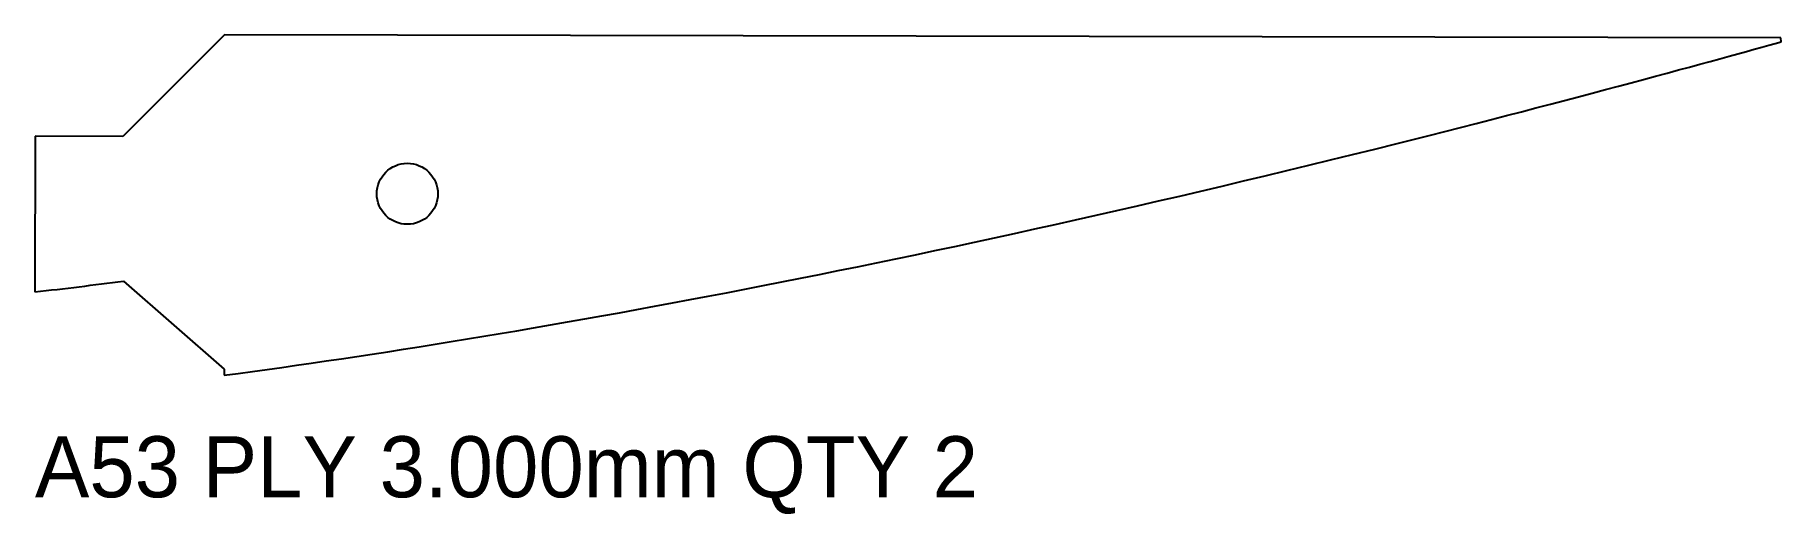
# Model space of a CAD drawing. Header units: millimetres. Extents: x 0 to 85.9, y -6.8 to 16.7.
import ezdxf

# ---------------------------------------------------------------- set-up
doc = ezdxf.new("R2010")
doc.units = ezdxf.units.MM
doc.layers.add('CUT', color=1, linetype='Continuous')
doc.layers.add('LABELS_NONCUT', color=3, linetype='Continuous')

msp = doc.modelspace()

# ---------------------------------------------------------------- linework, layer by layer
at = {"layer": 'CUT'}
for p, q in [((9.321, 16.726, 0), (4.316, 11.735, 0)), ((85.858, 16.583, 0), (9.321, 16.726, 0)), ((85.865, 16.382, 0), (85.858, 16.583, 0)), ((0.006, 11.743, 0), (0, 4.095, 0)), ((4.316, 11.735, 0), (0.006, 11.743, 0)), ((4.354, 4.624, 0), (9.304, 0.295, 0)), ((9.304, 0.295, 0), (9.304, 0, 0))]:
    msp.add_line(p, q, dxfattribs=at)
msp.add_circle((18.313, 8.917, 0), 1.5, dxfattribs=at)
msp.add_arc((-39.538, 347.371, 0), 345.546, 276.57032, 277.29766, dxfattribs=at)
msp.add_open_spline([(9.304, 0, 0), (24.116, 1.958, 0), (43.545, 5.525, 0), (75.464, 13.512, 0), (82.896, 15.567, 0), (85.865, 16.382, 0)], degree=3, knots=[0, 0, 0, 0, 0.734299, 0.734299, 1, 1, 1, 1], dxfattribs=at)

# ---------------------------------------------------------------- texts
at = {"layer": 'LABELS_NONCUT'}
msp.add_text('A53 PLY 3.000mm QTY 2', height=3, dxfattribs=at).set_placement((0, -6))

doc.saveas('drawing.dxf')
